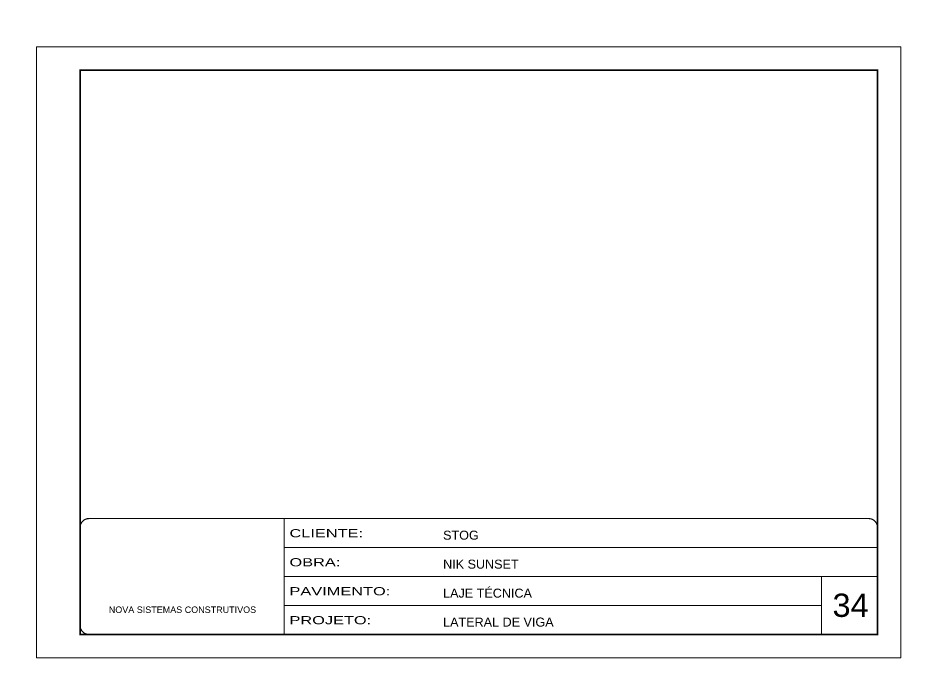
# Model space of a CAD drawing. Extents: x -10448 to -1189, y -11772 to 17235.
# Drawn here: x -8895 to -7322, y 6606 to 7705 of the extents above; entities that cross this region are included whole.
import ezdxf

# ---------------------------------------------------------------- set-up
doc = ezdxf.new("R2010")
doc.units = 0
doc.linetypes.add('CONTINUO', pattern=[0])
doc.linetypes.add('DASHED', pattern=[0.75, 0.5, -0.25])
for name, color, linetype, lineweight in [('CARIMBO', 255, 'Continuous', 9), ('Folhas', 255, 'Continuous', 9), ('SARRAFO DE PRESSAO', 251, 'DASHED', 9)]:
    doc.layers.add(name, color=color, linetype=linetype, lineweight=lineweight)
doc.layers.add('COTA', color=241, linetype='Continuous')
doc.styles.add('ARIAL', font='arial.ttf')
doc.styles.add('COTA TECNICA', font='techl___.ttf', dxfattribs={"height": 10})
doc.styles.add('Tecnologia', font='')
doc.styles.get('Tecnologia').set_extended_font_data('Forgotten Futurist')
doc.dimstyles.new('PAINEL', dxfattribs={"dimtxt": 10, "dimasz": 3, "dimexe": 3, "dimexo": 3, "dimgap": 3, "dimtad": 1, "dimdec": 1, "dimzin": 12, "dimdsep": 46, "dimtxsty": 'COTA TECNICA', "dimblk1": 'OBLIQUE', "dimblk2": 'OBLIQUE', "dimsah": 1, "dimcen": 0.9, "dimclrd": 4, "dimclre": 4, "dimclrt": 240, "dimadec": 1, "dimazin": 3, "dimtfac": 1, "dimtdec": 1, "dimtmove": 0, "dimatfit": 3, "dimfxl": 1, "dimtolj": 1, "dimtzin": 12, "dimarcsym": 0})

# ---------------------------------------------------------------- blocks, each defined once
blk = doc.blocks.new('9999999999')
at = {"color": 30, "linetype": 'CONTINUO'}
for p, q in [((98564.6, 34230.2), (98564.6, 34429.4)), ((98564.6, 34379.6), (99584, 34379.6)), ((98564.6, 34329.8), (99488, 34329.8)), ((99584, 34329.8), (99488, 34329.8)), ((99488, 34329.8), (99488, 34230.2)), ((98564.6, 34280), (99488, 34280))]:
    blk.add_line(p, q, dxfattribs=at)
at = {"color": 30, "linetype": 'CONTINUO', "const_width": 2}
blk.add_lwpolyline([(99584, 34230.2), (99584, 34414.4, 0.414214), (99569, 34429.4), (98229, 34429.4, 0.414214), (98214, 34414.4), (98214, 34245.2, 0.414214), (98229, 34230.2), (99584, 34230.2)], format="xyb", dxfattribs=at)
at = {"layer": 'Folhas'}
blk.add_lwpolyline([(98139, 34190.2), (99624, 34190.2), (99624, 35240.2), (98139, 35240.2)], close=True, dxfattribs=at)
at = {"layer": 'Folhas', "color": 30, "const_width": 3}
blk.add_lwpolyline([(98214, 34230.2), (99584, 34230.2), (99584, 35200.2), (98214, 35200.2)], close=True, dxfattribs=at)
at = {"color": 7, "linetype": 'Continuous', "ltscale": 5, "style": 'ARIAL'}
for s, height, p in [('STOG', 15.48, (98837.7, 34393.1)), ('NIK SUNSET', 15.48, (98837.7, 34343.3)), ('LAJE TÉCNICA', 15.483, (98837.7, 34293.5)), ('NOVA SISTEMAS CONSTRUTIVOS', 11.059, (98263.2, 34267.2)), ('LATERAL DE VIGA', 15.483, (98837.7, 34243.7))]:
    blk.add_text(s, height=height, dxfattribs=at).set_placement(p)
at = {"layer": 'Folhas', "color": 7, "style": 'Tecnologia', "width": 1.5}
for s, p in [('CLIENTE:', (98573.7, 34397.2)), ('OBRA:', (98573.7, 34347.3)), ('PAVIMENTO:', (98573.7, 34297.5)), ('PROJETO:', (98573.7, 34247.7))]:
    blk.add_text(s, height=14, dxfattribs=at).set_placement(p)
blk = doc.blocks.new('_Oblique')
at = {"color": 0, "linetype": 'ByBlock', "lineweight": -2}
blk.add_line((-0.5, -0.5), (0.5, 0.5), dxfattribs=at)
blk = doc.blocks.new('*D1056')
at = {"layer": 'COTA', "color": 4, "lineweight": -2, "transparency": 16777216}
for p, q in [((-10200.5, 8537.2), (-10246.1, 8537.2)), ((-10243.1, 8537.2), (-10243.1, 8477.2)), ((-10200.5, 8477.2), (-10246.1, 8477.2))]:
    blk.add_line(p, q, dxfattribs=at)
at = {"layer": 'COTA', "color": 4, "linetype": 'ByBlock', "lineweight": -2, "transparency": 16777216}
for p, q in [((-5109.7, 7035.5), (-5109.7, 7015.4)), ((-4809.7, 7035.5), (-4809.7, 7015.4)), ((-4809.7, 7018.4), (-5109.7, 7018.4))]:
    blk.add_line(p, q, dxfattribs=at)
at = {"layer": 'Defpoints', "color": 0, "transparency": 16777216}
for p in [(-10197.5, 8537.2), (-10243.1, 8477.2), (-10197.5, 8477.2)]:
    blk.add_point(p, dxfattribs=at)
at = {"layer": 'Defpoints', "color": 0, "linetype": 'ByBlock', "transparency": 16777216}
for p in [(-5109.7, 7038.5), (-4809.7, 7038.5), (-5109.7, 7018.4)]:
    blk.add_point(p, dxfattribs=at)
at = {"layer": 'COTA', "color": 4, "lineweight": -2, "transparency": 16777216, "xscale": 3, "yscale": 3, "zscale": 3}
for p, rotation in [((-10243.1, 8537.2), 90), ((-10243.1, 8477.2), 270)]:
    blk.add_blockref('_Oblique', p, dxfattribs=dict(at, rotation=rotation))
at = {"layer": 'COTA', "color": 4, "linetype": 'ByBlock', "lineweight": -2, "transparency": 16777216, "xscale": 3, "yscale": 3, "zscale": 3, "rotation": 180}
blk.add_blockref('_Oblique', (-5109.7, 7018.4), dxfattribs=at)
at = {"layer": 'COTA', "color": 4, "linetype": 'ByBlock', "lineweight": -2, "transparency": 16777216, "xscale": 3, "yscale": 3, "zscale": 3}
blk.add_blockref('_Oblique', (-4809.7, 7018.4), dxfattribs=at)
at = {"layer": 'COTA', "color": 240, "transparency": 16777216, "insert": (-10251.2, 8507.2), "char_height": 10, "attachment_point": 5, "rotation": 90, "style": 'COTA TECNICA'}
blk.add_mtext('\\A1;60', dxfattribs=at)
at = {"layer": 'COTA', "color": 240, "linetype": 'ByBlock', "transparency": 16777216, "insert": (-4959.7, 7026.7), "char_height": 10, "attachment_point": 5, "style": 'COTA TECNICA'}
blk.add_mtext('\\A1;300', dxfattribs=at)

msp = doc.modelspace()

# ---------------------------------------------------------------- block references
at = {"layer": 'SARRAFO DE PRESSAO', "color": 6, "linetype": 'ByBlock'}
msp.add_blockref('9999999999', (-107002.26, -27584.58), dxfattribs=at)

# ---------------------------------------------------------------- texts
at = {"layer": 'CARIMBO', "style": 'ARIAL'}
msp.add_text('34', height=40, dxfattribs=at).set_placement((-7495.42, 6675.77))

# ---------------------------------------------------------------- dimensions: what is measured, and where the dimension line sits
at = {"layer": 'COTA'}
dim = msp.add_linear_dim(base=(-10243.13, 8477.23), p1=(-10197.52, 8537.23), p2=(-10197.52, 8477.23), angle=90, dimstyle='PAINEL', dxfattribs=at)
dim.commit()
dim.dimension.update_dxf_attribs({"geometry": '*D1056', "text_midpoint": (-10251.23, 8507.23)})

doc.saveas('drawing.dxf')
